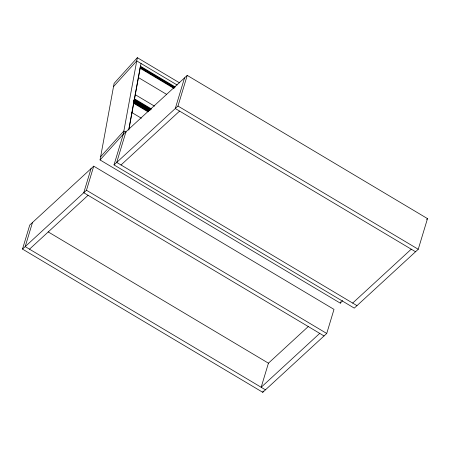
<?xml version="1.0" encoding="UTF-8"?>
<svg xmlns="http://www.w3.org/2000/svg" width="450" height="450" viewBox="0 0 450 450"><rect width="100%" height="100%" fill="white"/><g stroke="black" fill="none" stroke-linecap="round" stroke-linejoin="round"><path stroke-width="0.67" d="M342.641 300.594L340.318 303.165L100.052 159.947L114.114 83.379L137.329 57.684L179.589 82.879M137.329 57.684L123.266 134.252L114.013 164.903L354.279 308.121L418.247 249.272L427.5 218.621L187.234 75.403L123.266 134.252L100.052 159.947M128.953 128.52L140.439 65.976M128.796 130.151L141.041 63.484M340.318 303.165L340.56 301.871M22.5 249.092L29.768 225.011L93.735 166.162L334.001 309.386L326.734 333.461L262.766 392.316L22.5 249.092L86.468 190.243L93.735 166.162M32.468 222.531L25.2 246.611L265.466 389.829M91.035 168.649L83.767 192.729L324.034 335.947M125.966 131.771L116.713 162.416L356.979 305.64M184.534 77.884L175.281 108.534L415.547 251.752M114.013 164.903L177.981 106.054L187.234 75.403M262.766 392.316L263.171 390.977M113.524 86.608L136.738 60.919L177.182 85.028M133.712 100.688L134.156 100.192L150.418 109.89M100.648 156.713L123.862 131.023L126.011 132.306M29.503 249.176L88.071 195.294M121.016 164.981L179.584 111.099M308.509 326.317L268.436 363.184L261.163 387.264L319.731 333.382M426.6 219.448L427.5 218.621M352.676 303.075L411.244 249.188M140.4 66.189L175.343 87.019M140.293 66.786L174.628 87.249M144.118 69.508L145.322 70.228M146.526 70.942L147.729 71.663M149.541 72.737L154.356 75.611M155.565 76.331L156.769 77.046M167.608 83.514L168.817 84.229M170.021 84.949L173.632 87.103M140.451 67.635L174.184 87.744M140.147 67.59L174.482 88.059M140.034 68.181L173.768 88.29M138.178 77.422L166.489 94.297M177.981 106.054L418.247 249.272M135.174 94.629L154.479 106.138M134.415 98.797L151.279 108.849M134.303 99.388L151.172 109.44M142.346 104.625L143.55 105.345M144.754 106.059L145.958 106.779M147.769 107.859L150.778 109.654M133.858 99.877L150.727 109.935M134.049 100.789L149.709 110.121M133.965 101.244L149.625 110.582M133.852 101.835L148.916 110.812M134.668 102.763L135.872 103.483M146.717 109.946L148.523 111.021M134.01 102.684L148.472 111.302M133.706 102.645L148.162 111.263M133.599 103.236L148.056 111.853M131.737 112.472L141.379 118.215M86.468 190.243L326.734 333.461M48.167 231.885L268.509 363.229"/></g></svg>
